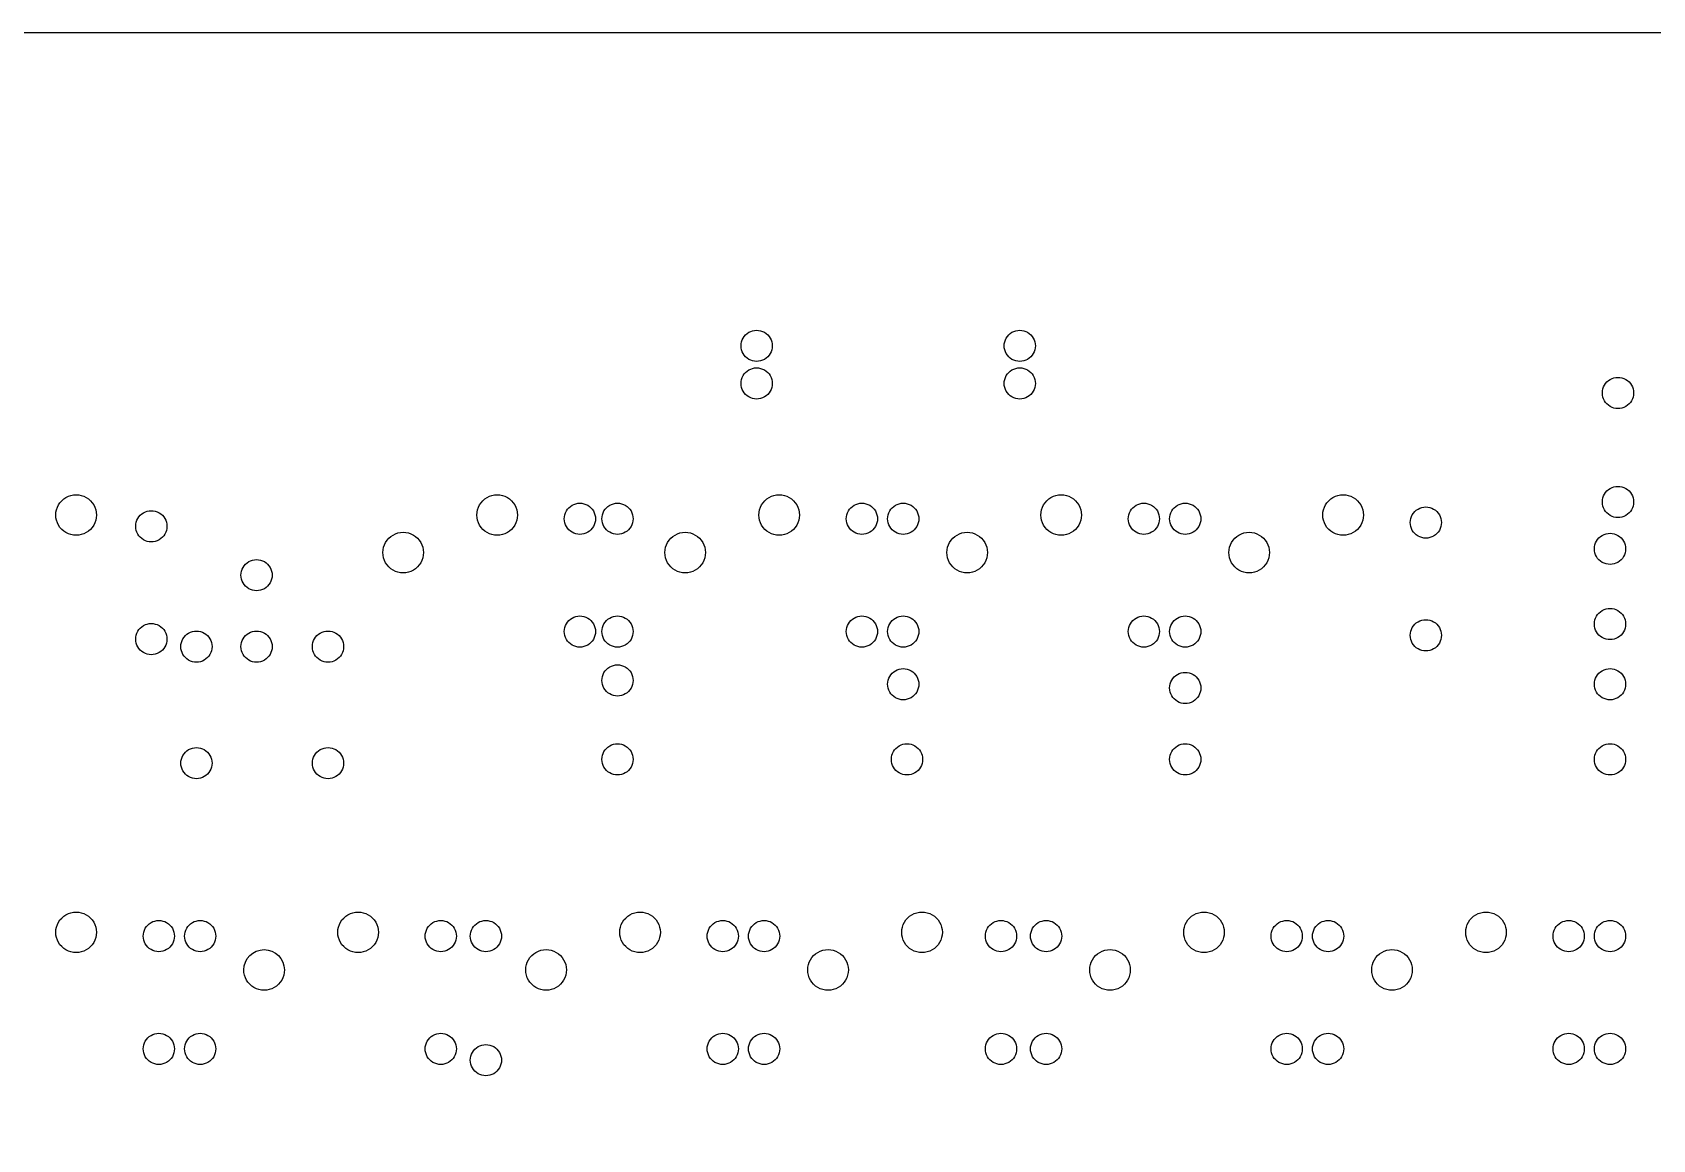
# Model space of a CAD drawing. Extents: x 2867 to 4104, y -2180 to -1756.
# Drawn here: x 3177.6 to 3487.8, y -1967.9 to -1755.8 of the extents above; entities that cross this region are included whole.
import ezdxf

# ---------------------------------------------------------------- set-up
doc = ezdxf.new("R2010")
doc.units = 0
doc.layers.get('0').update_dxf_attribs({"linetype": 'CONTINUOUS'})

msp = doc.modelspace()

# ---------------------------------------------------------------- linework, layer by layer
at = {"color": 7}
for points in [[(2867.184, -1755.8352), (4104.072, -1755.8352), (4104.072, -2179.9152), (2867.184, -2179.9152)], [(3278.808, -1773.3816)], [(3319.236, -1815.8616)], [(3369.636, -1815.8616)], [(3319.236, -1823.0616)], [(3369.636, -1823.0616)], [(3484.188, -1824.8832)], [(3484.188, -1845.7632)], [(3189.816, -1848.2616)], [(3270.456, -1848.2616)], [(3285.396, -1848.9816)], [(3292.596, -1848.9816)], [(3324.456, -1848.2616)], [(3339.396, -1848.9816)], [(3347.316, -1848.9816)], [(3378.456, -1848.2616)], [(3393.396, -1848.9816)], [(3401.316, -1848.9816)], [(3432.456, -1848.2616)], [(3203.316, -1850.4216)], [(3447.396, -1849.7016)], [(3482.676, -1854.7416)], [(3252.456, -1855.4616)], [(3306.456, -1855.4616)], [(3360.456, -1855.4616)], [(3414.456, -1855.4616)], [(3223.476, -1859.7816)], [(3461.6952, -1859.8464)], [(3285.396, -1870.5816)], [(3292.596, -1870.5816)], [(3339.396, -1870.5816)], [(3347.316, -1870.5816)], [(3393.396, -1870.5816)], [(3401.316, -1870.5816)], [(3482.676, -1869.1416)], [(3203.316, -1872.0216)], [(3211.956, -1873.4616)], [(3223.476, -1873.4616)], [(3237.156, -1873.4616)], [(3447.396, -1871.3016)], [(3292.596, -1879.9416)], [(3347.316, -1880.6616)], [(3401.316, -1881.3816)], [(3482.676, -1880.6616)], [(3211.956, -1895.7816)], [(3237.156, -1895.7816)], [(3292.596, -1895.0616)], [(3348.036, -1895.0616)], [(3401.316, -1895.0616)], [(3482.676, -1895.0616)], [(3189.816, -1928.1816)], [(3204.756, -1928.9016)], [(3212.676, -1928.9016)], [(3243.816, -1928.1816)], [(3258.756, -1928.9016)], [(3267.396, -1928.9016)], [(3297.816, -1928.1816)], [(3312.756, -1928.9016)], [(3320.676, -1928.9016)], [(3351.816, -1928.1816)], [(3366.036, -1928.9016)], [(3374.676, -1928.9016)], [(3405.816, -1928.1816)], [(3420.756, -1928.9016)], [(3428.676, -1928.9016)], [(3459.816, -1928.1816)], [(3474.756, -1928.9016)], [(3482.676, -1928.9016)], [(3225.816, -1935.3816)], [(3279.816, -1935.3816)], [(3333.816, -1935.3816)], [(3387.816, -1935.3816)], [(3441.816, -1935.3816)], [(3204.756, -1950.5016)], [(3212.676, -1950.5016)], [(3258.756, -1950.5016)], [(3312.756, -1950.5016)], [(3320.676, -1950.5016)], [(3366.036, -1950.5016)], [(3374.676, -1950.5016)], [(3420.756, -1950.5016)], [(3428.676, -1950.5016)], [(3474.756, -1950.5016)], [(3482.676, -1950.5016)], [(3267.396, -1952.6616)]]:
    msp.add_lwpolyline(points, close=True, dxfattribs=at)
for points in [[(3313.26, -1815.8616), (3313.26, -1814.79409), (3313.82951, -1813.807671), (3314.754, -1813.273916)], [(3314.754, -1813.273916), (3315.67849, -1812.740161), (3316.81751, -1812.740161), (3317.742, -1813.273916)], [(3317.742, -1813.273916), (3318.66649, -1813.807671), (3319.236, -1814.79409), (3319.236, -1815.8616)], [(3363.66, -1815.8616), (3363.66, -1814.79409), (3364.22951, -1813.807671), (3365.154, -1813.273916)], [(3365.154, -1813.273916), (3366.07849, -1812.740161), (3367.21751, -1812.740161), (3368.142, -1813.273916)], [(3368.142, -1813.273916), (3369.06649, -1813.807671), (3369.636, -1814.79409), (3369.636, -1815.8616)], [(3314.754, -1818.449284), (3313.82951, -1817.915529), (3313.26, -1816.92911), (3313.26, -1815.8616)], [(3319.236, -1815.8616), (3319.236, -1816.92911), (3318.66649, -1817.915529), (3317.742, -1818.449284)], [(3365.154, -1818.449284), (3364.22951, -1817.915529), (3363.66, -1816.92911), (3363.66, -1815.8616)], [(3369.636, -1815.8616), (3369.636, -1816.92911), (3369.06649, -1817.915529), (3368.142, -1818.449284)], [(3313.26, -1823.0616), (3313.26, -1821.99409), (3313.82951, -1821.007671), (3314.754, -1820.473916)], [(3317.742, -1818.449284), (3316.81751, -1818.983039), (3315.67849, -1818.983039), (3314.754, -1818.449284)], [(3314.754, -1820.473916), (3315.67849, -1819.940161), (3316.81751, -1819.940161), (3317.742, -1820.473916)], [(3317.742, -1820.473916), (3318.66649, -1821.007671), (3319.236, -1821.99409), (3319.236, -1823.0616)], [(3363.66, -1823.0616), (3363.66, -1821.99409), (3364.22951, -1821.007671), (3365.154, -1820.473916)], [(3368.142, -1818.449284), (3367.21751, -1818.983039), (3366.07849, -1818.983039), (3365.154, -1818.449284)], [(3365.154, -1820.473916), (3366.07849, -1819.940161), (3367.21751, -1819.940161), (3368.142, -1820.473916)], [(3368.142, -1820.473916), (3369.06649, -1821.007671), (3369.636, -1821.99409), (3369.636, -1823.0616)], [(3314.754, -1825.649284), (3313.82951, -1825.115529), (3313.26, -1824.12911), (3313.26, -1823.0616)], [(3319.236, -1823.0616), (3319.236, -1824.12911), (3318.66649, -1825.115529), (3317.742, -1825.649284)], [(3365.154, -1825.649284), (3364.22951, -1825.115529), (3363.66, -1824.12911), (3363.66, -1823.0616)], [(3369.636, -1823.0616), (3369.636, -1824.12911), (3369.06649, -1825.115529), (3368.142, -1825.649284)], [(3478.212, -1824.8832), (3478.212, -1823.81569), (3478.78151, -1822.829271), (3479.706, -1822.295516)], [(3479.706, -1822.295516), (3480.63049, -1821.761761), (3481.76951, -1821.761761), (3482.694, -1822.295516)], [(3482.694, -1822.295516), (3483.61849, -1822.829271), (3484.188, -1823.81569), (3484.188, -1824.8832)], [(3317.742, -1825.649284), (3316.81751, -1826.183039), (3315.67849, -1826.183039), (3314.754, -1825.649284)], [(3368.142, -1825.649284), (3367.21751, -1826.183039), (3366.07849, -1826.183039), (3365.154, -1825.649284)], [(3479.706, -1827.470884), (3478.78151, -1826.937129), (3478.212, -1825.95071), (3478.212, -1824.8832)], [(3482.694, -1827.470884), (3481.76951, -1828.004639), (3480.63049, -1828.004639), (3479.706, -1827.470884)], [(3484.188, -1824.8832), (3484.188, -1825.95071), (3483.61849, -1826.937129), (3482.694, -1827.470884)], [(3479.706, -1843.175516), (3480.63049, -1842.641761), (3481.76951, -1842.641761), (3482.694, -1843.175516)], [(3182.04, -1848.2616), (3182.04, -1846.872551), (3182.781049, -1845.589018), (3183.984, -1844.894493)], [(3183.984, -1844.894493), (3185.186951, -1844.199969), (3186.669049, -1844.199969), (3187.872, -1844.894493)], [(3187.872, -1844.894493), (3189.074951, -1845.589018), (3189.816, -1846.872551), (3189.816, -1848.2616)], [(3262.68, -1848.2616), (3262.68, -1846.872551), (3263.421049, -1845.589018), (3264.624, -1844.894493)], [(3264.624, -1844.894493), (3265.826951, -1844.199969), (3267.309049, -1844.199969), (3268.512, -1844.894493)], [(3268.512, -1844.894493), (3269.714951, -1845.589018), (3270.456, -1846.872551), (3270.456, -1848.2616)], [(3280.914, -1846.393916), (3281.83849, -1845.860161), (3282.97751, -1845.860161), (3283.902, -1846.393916)], [(3288.114, -1846.393916), (3289.03849, -1845.860161), (3290.17751, -1845.860161), (3291.102, -1846.393916)], [(3316.68, -1848.2616), (3316.68, -1846.872551), (3317.421049, -1845.589018), (3318.624, -1844.894493)], [(3318.624, -1844.894493), (3319.826951, -1844.199969), (3321.309049, -1844.199969), (3322.512, -1844.894493)], [(3322.512, -1844.894493), (3323.714951, -1845.589018), (3324.456, -1846.872551), (3324.456, -1848.2616)], [(3334.914, -1846.393916), (3335.83849, -1845.860161), (3336.97751, -1845.860161), (3337.902, -1846.393916)], [(3342.834, -1846.393916), (3343.75849, -1845.860161), (3344.89751, -1845.860161), (3345.822, -1846.393916)], [(3370.68, -1848.2616), (3370.68, -1846.872551), (3371.421049, -1845.589018), (3372.624, -1844.894493)], [(3372.624, -1844.894493), (3373.826951, -1844.199969), (3375.309049, -1844.199969), (3376.512, -1844.894493)], [(3376.512, -1844.894493), (3377.714951, -1845.589018), (3378.456, -1846.872551), (3378.456, -1848.2616)], [(3388.914, -1846.393916), (3389.83849, -1845.860161), (3390.97751, -1845.860161), (3391.902, -1846.393916)], [(3396.834, -1846.393916), (3397.75849, -1845.860161), (3398.89751, -1845.860161), (3399.822, -1846.393916)], [(3424.68, -1848.2616), (3424.68, -1846.872551), (3425.421049, -1845.589018), (3426.624, -1844.894493)], [(3426.624, -1844.894493), (3427.826951, -1844.199969), (3429.309049, -1844.199969), (3430.512, -1844.894493)], [(3430.512, -1844.894493), (3431.714951, -1845.589018), (3432.456, -1846.872551), (3432.456, -1848.2616)], [(3478.212, -1845.7632), (3478.212, -1844.69569), (3478.78151, -1843.709271), (3479.706, -1843.175516)], [(3479.706, -1848.350884), (3478.78151, -1847.817129), (3478.212, -1846.83071), (3478.212, -1845.7632)], [(3482.694, -1843.175516), (3483.61849, -1843.709271), (3484.188, -1844.69569), (3484.188, -1845.7632)], [(3484.188, -1845.7632), (3484.188, -1846.83071), (3483.61849, -1847.817129), (3482.694, -1848.350884)], [(3183.984, -1851.628707), (3182.781049, -1850.934182), (3182.04, -1849.650649), (3182.04, -1848.2616)], [(3189.816, -1848.2616), (3189.816, -1849.650649), (3189.074951, -1850.934182), (3187.872, -1851.628707)], [(3197.34, -1850.4216), (3197.34, -1849.35409), (3197.90951, -1848.367671), (3198.834, -1847.833916)], [(3198.834, -1847.833916), (3199.75849, -1847.300161), (3200.89751, -1847.300161), (3201.822, -1847.833916)], [(3201.822, -1847.833916), (3202.74649, -1848.367671), (3203.316, -1849.35409), (3203.316, -1850.4216)], [(3264.624, -1851.628707), (3263.421049, -1850.934182), (3262.68, -1849.650649), (3262.68, -1848.2616)], [(3270.456, -1848.2616), (3270.456, -1849.650649), (3269.714951, -1850.934182), (3268.512, -1851.628707)], [(3279.42, -1848.9816), (3279.42, -1847.91409), (3279.98951, -1846.927671), (3280.914, -1846.393916)], [(3280.914, -1851.569284), (3279.98951, -1851.035529), (3279.42, -1850.04911), (3279.42, -1848.9816)], [(3283.902, -1846.393916), (3284.82649, -1846.927671), (3285.396, -1847.91409), (3285.396, -1848.9816)], [(3285.396, -1848.9816), (3285.396, -1850.04911), (3284.82649, -1851.035529), (3283.902, -1851.569284)], [(3286.62, -1848.9816), (3286.62, -1847.91409), (3287.18951, -1846.927671), (3288.114, -1846.393916)], [(3288.114, -1851.569284), (3287.18951, -1851.035529), (3286.62, -1850.04911), (3286.62, -1848.9816)], [(3291.102, -1846.393916), (3292.02649, -1846.927671), (3292.596, -1847.91409), (3292.596, -1848.9816)], [(3292.596, -1848.9816), (3292.596, -1850.04911), (3292.02649, -1851.035529), (3291.102, -1851.569284)], [(3318.624, -1851.628707), (3317.421049, -1850.934182), (3316.68, -1849.650649), (3316.68, -1848.2616)], [(3324.456, -1848.2616), (3324.456, -1849.650649), (3323.714951, -1850.934182), (3322.512, -1851.628707)], [(3333.42, -1848.9816), (3333.42, -1847.91409), (3333.98951, -1846.927671), (3334.914, -1846.393916)], [(3334.914, -1851.569284), (3333.98951, -1851.035529), (3333.42, -1850.04911), (3333.42, -1848.9816)], [(3337.902, -1846.393916), (3338.82649, -1846.927671), (3339.396, -1847.91409), (3339.396, -1848.9816)], [(3339.396, -1848.9816), (3339.396, -1850.04911), (3338.82649, -1851.035529), (3337.902, -1851.569284)], [(3341.34, -1848.9816), (3341.34, -1847.91409), (3341.90951, -1846.927671), (3342.834, -1846.393916)], [(3342.834, -1851.569284), (3341.90951, -1851.035529), (3341.34, -1850.04911), (3341.34, -1848.9816)], [(3345.822, -1846.393916), (3346.74649, -1846.927671), (3347.316, -1847.91409), (3347.316, -1848.9816)], [(3347.316, -1848.9816), (3347.316, -1850.04911), (3346.74649, -1851.035529), (3345.822, -1851.569284)], [(3372.624, -1851.628707), (3371.421049, -1850.934182), (3370.68, -1849.650649), (3370.68, -1848.2616)], [(3378.456, -1848.2616), (3378.456, -1849.650649), (3377.714951, -1850.934182), (3376.512, -1851.628707)], [(3387.42, -1848.9816), (3387.42, -1847.91409), (3387.98951, -1846.927671), (3388.914, -1846.393916)], [(3388.914, -1851.569284), (3387.98951, -1851.035529), (3387.42, -1850.04911), (3387.42, -1848.9816)], [(3391.902, -1846.393916), (3392.82649, -1846.927671), (3393.396, -1847.91409), (3393.396, -1848.9816)], [(3393.396, -1848.9816), (3393.396, -1850.04911), (3392.82649, -1851.035529), (3391.902, -1851.569284)], [(3395.34, -1848.9816), (3395.34, -1847.91409), (3395.90951, -1846.927671), (3396.834, -1846.393916)], [(3396.834, -1851.569284), (3395.90951, -1851.035529), (3395.34, -1850.04911), (3395.34, -1848.9816)], [(3399.822, -1846.393916), (3400.74649, -1846.927671), (3401.316, -1847.91409), (3401.316, -1848.9816)], [(3401.316, -1848.9816), (3401.316, -1850.04911), (3400.74649, -1851.035529), (3399.822, -1851.569284)], [(3426.624, -1851.628707), (3425.421049, -1850.934182), (3424.68, -1849.650649), (3424.68, -1848.2616)], [(3432.456, -1848.2616), (3432.456, -1849.650649), (3431.714951, -1850.934182), (3430.512, -1851.628707)], [(3441.42, -1849.7016), (3441.42, -1848.63409), (3441.98951, -1847.647671), (3442.914, -1847.113916)], [(3442.914, -1847.113916), (3443.83849, -1846.580161), (3444.97751, -1846.580161), (3445.902, -1847.113916)], [(3445.902, -1847.113916), (3446.82649, -1847.647671), (3447.396, -1848.63409), (3447.396, -1849.7016)], [(3482.694, -1848.350884), (3481.76951, -1848.884639), (3480.63049, -1848.884639), (3479.706, -1848.350884)], [(3187.872, -1851.628707), (3186.669049, -1852.323231), (3185.186951, -1852.323231), (3183.984, -1851.628707)], [(3198.834, -1853.009284), (3197.90951, -1852.475529), (3197.34, -1851.48911), (3197.34, -1850.4216)], [(3203.316, -1850.4216), (3203.316, -1851.48911), (3202.74649, -1852.475529), (3201.822, -1853.009284)], [(3244.68, -1855.4616), (3244.68, -1854.072551), (3245.421049, -1852.789018), (3246.624, -1852.094493)], [(3246.624, -1852.094493), (3247.826951, -1851.399969), (3249.309049, -1851.399969), (3250.512, -1852.094493)], [(3250.512, -1852.094493), (3251.714951, -1852.789018), (3252.456, -1854.072551), (3252.456, -1855.4616)], [(3268.512, -1851.628707), (3267.309049, -1852.323231), (3265.826951, -1852.323231), (3264.624, -1851.628707)], [(3283.902, -1851.569284), (3282.97751, -1852.103039), (3281.83849, -1852.103039), (3280.914, -1851.569284)], [(3291.102, -1851.569284), (3290.17751, -1852.103039), (3289.03849, -1852.103039), (3288.114, -1851.569284)], [(3298.68, -1855.4616), (3298.68, -1854.072551), (3299.421049, -1852.789018), (3300.624, -1852.094493)], [(3300.624, -1852.094493), (3301.826951, -1851.399969), (3303.309049, -1851.399969), (3304.512, -1852.094493)], [(3304.512, -1852.094493), (3305.714951, -1852.789018), (3306.456, -1854.072551), (3306.456, -1855.4616)], [(3322.512, -1851.628707), (3321.309049, -1852.323231), (3319.826951, -1852.323231), (3318.624, -1851.628707)], [(3337.902, -1851.569284), (3336.97751, -1852.103039), (3335.83849, -1852.103039), (3334.914, -1851.569284)], [(3345.822, -1851.569284), (3344.89751, -1852.103039), (3343.75849, -1852.103039), (3342.834, -1851.569284)], [(3352.68, -1855.4616), (3352.68, -1854.072551), (3353.421049, -1852.789018), (3354.624, -1852.094493)], [(3354.624, -1852.094493), (3355.826951, -1851.399969), (3357.309049, -1851.399969), (3358.512, -1852.094493)], [(3358.512, -1852.094493), (3359.714951, -1852.789018), (3360.456, -1854.072551), (3360.456, -1855.4616)], [(3376.512, -1851.628707), (3375.309049, -1852.323231), (3373.826951, -1852.323231), (3372.624, -1851.628707)], [(3391.902, -1851.569284), (3390.97751, -1852.103039), (3389.83849, -1852.103039), (3388.914, -1851.569284)], [(3399.822, -1851.569284), (3398.89751, -1852.103039), (3397.75849, -1852.103039), (3396.834, -1851.569284)], [(3406.68, -1855.4616), (3406.68, -1854.072551), (3407.421049, -1852.789018), (3408.624, -1852.094493)], [(3408.624, -1852.094493), (3409.826951, -1851.399969), (3411.309049, -1851.399969), (3412.512, -1852.094493)], [(3412.512, -1852.094493), (3413.714951, -1852.789018), (3414.456, -1854.072551), (3414.456, -1855.4616)], [(3430.512, -1851.628707), (3429.309049, -1852.323231), (3427.826951, -1852.323231), (3426.624, -1851.628707)], [(3442.914, -1852.289284), (3441.98951, -1851.755529), (3441.42, -1850.76911), (3441.42, -1849.7016)], [(3445.902, -1852.289284), (3444.97751, -1852.823039), (3443.83849, -1852.823039), (3442.914, -1852.289284)], [(3447.396, -1849.7016), (3447.396, -1850.76911), (3446.82649, -1851.755529), (3445.902, -1852.289284)], [(3476.7, -1854.7416), (3476.7, -1853.67409), (3477.26951, -1852.687671), (3478.194, -1852.153916)], [(3478.194, -1852.153916), (3479.11849, -1851.620161), (3480.25751, -1851.620161), (3481.182, -1852.153916)], [(3481.182, -1852.153916), (3482.10649, -1852.687671), (3482.676, -1853.67409), (3482.676, -1854.7416)], [(3201.822, -1853.009284), (3200.89751, -1853.543039), (3199.75849, -1853.543039), (3198.834, -1853.009284)], [(3478.194, -1857.329284), (3477.26951, -1856.795529), (3476.7, -1855.80911), (3476.7, -1854.7416)], [(3482.676, -1854.7416), (3482.676, -1855.80911), (3482.10649, -1856.795529), (3481.182, -1857.329284)], [(3217.5, -1859.7816), (3217.5, -1858.71409), (3218.06951, -1857.727671), (3218.994, -1857.193916)], [(3218.994, -1857.193916), (3219.91849, -1856.660161), (3221.05751, -1856.660161), (3221.982, -1857.193916)], [(3221.982, -1857.193916), (3222.90649, -1857.727671), (3223.476, -1858.71409), (3223.476, -1859.7816)], [(3246.624, -1858.828707), (3245.421049, -1858.134182), (3244.68, -1856.850649), (3244.68, -1855.4616)], [(3252.456, -1855.4616), (3252.456, -1856.850649), (3251.714951, -1858.134182), (3250.512, -1858.828707)], [(3300.624, -1858.828707), (3299.421049, -1858.134182), (3298.68, -1856.850649), (3298.68, -1855.4616)], [(3306.456, -1855.4616), (3306.456, -1856.850649), (3305.714951, -1858.134182), (3304.512, -1858.828707)], [(3354.624, -1858.828707), (3353.421049, -1858.134182), (3352.68, -1856.850649), (3352.68, -1855.4616)], [(3360.456, -1855.4616), (3360.456, -1856.850649), (3359.714951, -1858.134182), (3358.512, -1858.828707)], [(3408.624, -1858.828707), (3407.421049, -1858.134182), (3406.68, -1856.850649), (3406.68, -1855.4616)], [(3414.456, -1855.4616), (3414.456, -1856.850649), (3413.714951, -1858.134182), (3412.512, -1858.828707)], [(3481.182, -1857.329284), (3480.25751, -1857.863039), (3479.11849, -1857.863039), (3478.194, -1857.329284)], [(3218.994, -1862.369284), (3218.06951, -1861.835529), (3217.5, -1860.84911), (3217.5, -1859.7816)], [(3223.476, -1859.7816), (3223.476, -1860.84911), (3222.90649, -1861.835529), (3221.982, -1862.369284)], [(3250.512, -1858.828707), (3249.309049, -1859.523231), (3247.826951, -1859.523231), (3246.624, -1858.828707)], [(3304.512, -1858.828707), (3303.309049, -1859.523231), (3301.826951, -1859.523231), (3300.624, -1858.828707)], [(3358.512, -1858.828707), (3357.309049, -1859.523231), (3355.826951, -1859.523231), (3354.624, -1858.828707)], [(3412.512, -1858.828707), (3411.309049, -1859.523231), (3409.826951, -1859.523231), (3408.624, -1858.828707)], [(3221.982, -1862.369284), (3221.05751, -1862.903039), (3219.91849, -1862.903039), (3218.994, -1862.369284)], [(3280.914, -1867.993916), (3281.83849, -1867.460161), (3282.97751, -1867.460161), (3283.902, -1867.993916)], [(3288.114, -1867.993916), (3289.03849, -1867.460161), (3290.17751, -1867.460161), (3291.102, -1867.993916)], [(3334.914, -1867.993916), (3335.83849, -1867.460161), (3336.97751, -1867.460161), (3337.902, -1867.993916)], [(3342.834, -1867.993916), (3343.75849, -1867.460161), (3344.89751, -1867.460161), (3345.822, -1867.993916)], [(3388.914, -1867.993916), (3389.83849, -1867.460161), (3390.97751, -1867.460161), (3391.902, -1867.993916)], [(3396.834, -1867.993916), (3397.75849, -1867.460161), (3398.89751, -1867.460161), (3399.822, -1867.993916)], [(3476.7, -1869.1416), (3476.7, -1868.07409), (3477.26951, -1867.087671), (3478.194, -1866.553916)], [(3478.194, -1866.553916), (3479.11849, -1866.020161), (3480.25751, -1866.020161), (3481.182, -1866.553916)], [(3481.182, -1866.553916), (3482.10649, -1867.087671), (3482.676, -1868.07409), (3482.676, -1869.1416)], [(3197.34, -1872.0216), (3197.34, -1870.95409), (3197.90951, -1869.967671), (3198.834, -1869.433916)], [(3198.834, -1869.433916), (3199.75849, -1868.900161), (3200.89751, -1868.900161), (3201.822, -1869.433916)], [(3201.822, -1869.433916), (3202.74649, -1869.967671), (3203.316, -1870.95409), (3203.316, -1872.0216)], [(3205.98, -1873.4616), (3205.98, -1872.39409), (3206.54951, -1871.407671), (3207.474, -1870.873916)], [(3207.474, -1870.873916), (3208.39849, -1870.340161), (3209.53751, -1870.340161), (3210.462, -1870.873916)], [(3210.462, -1870.873916), (3211.38649, -1871.407671), (3211.956, -1872.39409), (3211.956, -1873.4616)], [(3217.5, -1873.4616), (3217.5, -1872.39409), (3218.06951, -1871.407671), (3218.994, -1870.873916)], [(3218.994, -1870.873916), (3219.91849, -1870.340161), (3221.05751, -1870.340161), (3221.982, -1870.873916)], [(3221.982, -1870.873916), (3222.90649, -1871.407671), (3223.476, -1872.39409), (3223.476, -1873.4616)], [(3231.18, -1873.4616), (3231.18, -1872.39409), (3231.74951, -1871.407671), (3232.674, -1870.873916)], [(3232.674, -1870.873916), (3233.59849, -1870.340161), (3234.73751, -1870.340161), (3235.662, -1870.873916)], [(3235.662, -1870.873916), (3236.58649, -1871.407671), (3237.156, -1872.39409), (3237.156, -1873.4616)], [(3279.42, -1870.5816), (3279.42, -1869.51409), (3279.98951, -1868.527671), (3280.914, -1867.993916)], [(3280.914, -1873.169284), (3279.98951, -1872.635529), (3279.42, -1871.64911), (3279.42, -1870.5816)], [(3283.902, -1867.993916), (3284.82649, -1868.527671), (3285.396, -1869.51409), (3285.396, -1870.5816)], [(3285.396, -1870.5816), (3285.396, -1871.64911), (3284.82649, -1872.635529), (3283.902, -1873.169284)], [(3286.62, -1870.5816), (3286.62, -1869.51409), (3287.18951, -1868.527671), (3288.114, -1867.993916)], [(3288.114, -1873.169284), (3287.18951, -1872.635529), (3286.62, -1871.64911), (3286.62, -1870.5816)], [(3291.102, -1867.993916), (3292.02649, -1868.527671), (3292.596, -1869.51409), (3292.596, -1870.5816)], [(3292.596, -1870.5816), (3292.596, -1871.64911), (3292.02649, -1872.635529), (3291.102, -1873.169284)], [(3333.42, -1870.5816), (3333.42, -1869.51409), (3333.98951, -1868.527671), (3334.914, -1867.993916)], [(3334.914, -1873.169284), (3333.98951, -1872.635529), (3333.42, -1871.64911), (3333.42, -1870.5816)], [(3337.902, -1867.993916), (3338.82649, -1868.527671), (3339.396, -1869.51409), (3339.396, -1870.5816)], [(3339.396, -1870.5816), (3339.396, -1871.64911), (3338.82649, -1872.635529), (3337.902, -1873.169284)], [(3341.34, -1870.5816), (3341.34, -1869.51409), (3341.90951, -1868.527671), (3342.834, -1867.993916)], [(3342.834, -1873.169284), (3341.90951, -1872.635529), (3341.34, -1871.64911), (3341.34, -1870.5816)], [(3345.822, -1867.993916), (3346.74649, -1868.527671), (3347.316, -1869.51409), (3347.316, -1870.5816)], [(3347.316, -1870.5816), (3347.316, -1871.64911), (3346.74649, -1872.635529), (3345.822, -1873.169284)], [(3387.42, -1870.5816), (3387.42, -1869.51409), (3387.98951, -1868.527671), (3388.914, -1867.993916)], [(3388.914, -1873.169284), (3387.98951, -1872.635529), (3387.42, -1871.64911), (3387.42, -1870.5816)], [(3391.902, -1867.993916), (3392.82649, -1868.527671), (3393.396, -1869.51409), (3393.396, -1870.5816)], [(3393.396, -1870.5816), (3393.396, -1871.64911), (3392.82649, -1872.635529), (3391.902, -1873.169284)], [(3395.34, -1870.5816), (3395.34, -1869.51409), (3395.90951, -1868.527671), (3396.834, -1867.993916)], [(3396.834, -1873.169284), (3395.90951, -1872.635529), (3395.34, -1871.64911), (3395.34, -1870.5816)], [(3399.822, -1867.993916), (3400.74649, -1868.527671), (3401.316, -1869.51409), (3401.316, -1870.5816)], [(3401.316, -1870.5816), (3401.316, -1871.64911), (3400.74649, -1872.635529), (3399.822, -1873.169284)], [(3441.42, -1871.3016), (3441.42, -1870.23409), (3441.98951, -1869.247671), (3442.914, -1868.713916)], [(3442.914, -1868.713916), (3443.83849, -1868.180161), (3444.97751, -1868.180161), (3445.902, -1868.713916)], [(3445.902, -1868.713916), (3446.82649, -1869.247671), (3447.396, -1870.23409), (3447.396, -1871.3016)], [(3478.194, -1871.729284), (3477.26951, -1871.195529), (3476.7, -1870.20911), (3476.7, -1869.1416)], [(3482.676, -1869.1416), (3482.676, -1870.20911), (3482.10649, -1871.195529), (3481.182, -1871.729284)], [(3198.834, -1874.609284), (3197.90951, -1874.075529), (3197.34, -1873.08911), (3197.34, -1872.0216)], [(3203.316, -1872.0216), (3203.316, -1873.08911), (3202.74649, -1874.075529), (3201.822, -1874.609284)], [(3207.474, -1876.049284), (3206.54951, -1875.515529), (3205.98, -1874.52911), (3205.98, -1873.4616)], [(3211.956, -1873.4616), (3211.956, -1874.52911), (3211.38649, -1875.515529), (3210.462, -1876.049284)], [(3218.994, -1876.049284), (3218.06951, -1875.515529), (3217.5, -1874.52911), (3217.5, -1873.4616)], [(3223.476, -1873.4616), (3223.476, -1874.52911), (3222.90649, -1875.515529), (3221.982, -1876.049284)], [(3232.674, -1876.049284), (3231.74951, -1875.515529), (3231.18, -1874.52911), (3231.18, -1873.4616)], [(3237.156, -1873.4616), (3237.156, -1874.52911), (3236.58649, -1875.515529), (3235.662, -1876.049284)], [(3283.902, -1873.169284), (3282.97751, -1873.703039), (3281.83849, -1873.703039), (3280.914, -1873.169284)], [(3291.102, -1873.169284), (3290.17751, -1873.703039), (3289.03849, -1873.703039), (3288.114, -1873.169284)], [(3337.902, -1873.169284), (3336.97751, -1873.703039), (3335.83849, -1873.703039), (3334.914, -1873.169284)], [(3345.822, -1873.169284), (3344.89751, -1873.703039), (3343.75849, -1873.703039), (3342.834, -1873.169284)], [(3391.902, -1873.169284), (3390.97751, -1873.703039), (3389.83849, -1873.703039), (3388.914, -1873.169284)], [(3399.822, -1873.169284), (3398.89751, -1873.703039), (3397.75849, -1873.703039), (3396.834, -1873.169284)], [(3442.914, -1873.889284), (3441.98951, -1873.355529), (3441.42, -1872.36911), (3441.42, -1871.3016)], [(3445.902, -1873.889284), (3444.97751, -1874.423039), (3443.83849, -1874.423039), (3442.914, -1873.889284)], [(3447.396, -1871.3016), (3447.396, -1872.36911), (3446.82649, -1873.355529), (3445.902, -1873.889284)], [(3481.182, -1871.729284), (3480.25751, -1872.263039), (3479.11849, -1872.263039), (3478.194, -1871.729284)], [(3201.822, -1874.609284), (3200.89751, -1875.143039), (3199.75849, -1875.143039), (3198.834, -1874.609284)], [(3210.462, -1876.049284), (3209.53751, -1876.583039), (3208.39849, -1876.583039), (3207.474, -1876.049284)], [(3221.982, -1876.049284), (3221.05751, -1876.583039), (3219.91849, -1876.583039), (3218.994, -1876.049284)], [(3235.662, -1876.049284), (3234.73751, -1876.583039), (3233.59849, -1876.583039), (3232.674, -1876.049284)], [(3288.114, -1877.353916), (3289.03849, -1876.820161), (3290.17751, -1876.820161), (3291.102, -1877.353916)], [(3286.62, -1879.9416), (3286.62, -1878.87409), (3287.18951, -1877.887671), (3288.114, -1877.353916)], [(3288.114, -1882.529284), (3287.18951, -1881.995529), (3286.62, -1881.00911), (3286.62, -1879.9416)], [(3291.102, -1877.353916), (3292.02649, -1877.887671), (3292.596, -1878.87409), (3292.596, -1879.9416)], [(3292.596, -1879.9416), (3292.596, -1881.00911), (3292.02649, -1881.995529), (3291.102, -1882.529284)], [(3341.34, -1880.6616), (3341.34, -1879.59409), (3341.90951, -1878.607671), (3342.834, -1878.073916)], [(3342.834, -1878.073916), (3343.75849, -1877.540161), (3344.89751, -1877.540161), (3345.822, -1878.073916)], [(3345.822, -1878.073916), (3346.74649, -1878.607671), (3347.316, -1879.59409), (3347.316, -1880.6616)], [(3395.34, -1881.3816), (3395.34, -1880.31409), (3395.90951, -1879.327671), (3396.834, -1878.793916)], [(3396.834, -1878.793916), (3397.75849, -1878.260161), (3398.89751, -1878.260161), (3399.822, -1878.793916)], [(3399.822, -1878.793916), (3400.74649, -1879.327671), (3401.316, -1880.31409), (3401.316, -1881.3816)], [(3476.7, -1880.6616), (3476.7, -1879.59409), (3477.26951, -1878.607671), (3478.194, -1878.073916)], [(3478.194, -1878.073916), (3479.11849, -1877.540161), (3480.25751, -1877.540161), (3481.182, -1878.073916)], [(3481.182, -1878.073916), (3482.10649, -1878.607671), (3482.676, -1879.59409), (3482.676, -1880.6616)], [(3291.102, -1882.529284), (3290.17751, -1883.063039), (3289.03849, -1883.063039), (3288.114, -1882.529284)], [(3342.834, -1883.249284), (3341.90951, -1882.715529), (3341.34, -1881.72911), (3341.34, -1880.6616)], [(3345.822, -1883.249284), (3344.89751, -1883.783039), (3343.75849, -1883.783039), (3342.834, -1883.249284)], [(3347.316, -1880.6616), (3347.316, -1881.72911), (3346.74649, -1882.715529), (3345.822, -1883.249284)], [(3396.834, -1883.969284), (3395.90951, -1883.435529), (3395.34, -1882.44911), (3395.34, -1881.3816)], [(3401.316, -1881.3816), (3401.316, -1882.44911), (3400.74649, -1883.435529), (3399.822, -1883.969284)], [(3478.194, -1883.249284), (3477.26951, -1882.715529), (3476.7, -1881.72911), (3476.7, -1880.6616)], [(3481.182, -1883.249284), (3480.25751, -1883.783039), (3479.11849, -1883.783039), (3478.194, -1883.249284)], [(3482.676, -1880.6616), (3482.676, -1881.72911), (3482.10649, -1882.715529), (3481.182, -1883.249284)], [(3399.822, -1883.969284), (3398.89751, -1884.503039), (3397.75849, -1884.503039), (3396.834, -1883.969284)], [(3207.474, -1893.193916), (3208.39849, -1892.660161), (3209.53751, -1892.660161), (3210.462, -1893.193916)], [(3232.674, -1893.193916), (3233.59849, -1892.660161), (3234.73751, -1892.660161), (3235.662, -1893.193916)], [(3286.62, -1895.0616), (3286.62, -1893.99409), (3287.18951, -1893.007671), (3288.114, -1892.473916)], [(3288.114, -1892.473916), (3289.03849, -1891.940161), (3290.17751, -1891.940161), (3291.102, -1892.473916)], [(3291.102, -1892.473916), (3292.02649, -1893.007671), (3292.596, -1893.99409), (3292.596, -1895.0616)], [(3342.06, -1895.0616), (3342.06, -1893.99409), (3342.62951, -1893.007671), (3343.554, -1892.473916)], [(3343.554, -1892.473916), (3344.47849, -1891.940161), (3345.61751, -1891.940161), (3346.542, -1892.473916)], [(3346.542, -1892.473916), (3347.46649, -1893.007671), (3348.036, -1893.99409), (3348.036, -1895.0616)], [(3395.34, -1895.0616), (3395.34, -1893.99409), (3395.90951, -1893.007671), (3396.834, -1892.473916)], [(3396.834, -1892.473916), (3397.75849, -1891.940161), (3398.89751, -1891.940161), (3399.822, -1892.473916)], [(3399.822, -1892.473916), (3400.74649, -1893.007671), (3401.316, -1893.99409), (3401.316, -1895.0616)], [(3476.7, -1895.0616), (3476.7, -1893.99409), (3477.26951, -1893.007671), (3478.194, -1892.473916)], [(3478.194, -1892.473916), (3479.11849, -1891.940161), (3480.25751, -1891.940161), (3481.182, -1892.473916)], [(3481.182, -1892.473916), (3482.10649, -1893.007671), (3482.676, -1893.99409), (3482.676, -1895.0616)], [(3205.98, -1895.7816), (3205.98, -1894.71409), (3206.54951, -1893.727671), (3207.474, -1893.193916)], [(3207.474, -1898.369284), (3206.54951, -1897.835529), (3205.98, -1896.84911), (3205.98, -1895.7816)], [(3210.462, -1893.193916), (3211.38649, -1893.727671), (3211.956, -1894.71409), (3211.956, -1895.7816)], [(3211.956, -1895.7816), (3211.956, -1896.84911), (3211.38649, -1897.835529), (3210.462, -1898.369284)], [(3231.18, -1895.7816), (3231.18, -1894.71409), (3231.74951, -1893.727671), (3232.674, -1893.193916)], [(3232.674, -1898.369284), (3231.74951, -1897.835529), (3231.18, -1896.84911), (3231.18, -1895.7816)], [(3235.662, -1893.193916), (3236.58649, -1893.727671), (3237.156, -1894.71409), (3237.156, -1895.7816)], [(3237.156, -1895.7816), (3237.156, -1896.84911), (3236.58649, -1897.835529), (3235.662, -1898.369284)], [(3288.114, -1897.649284), (3287.18951, -1897.115529), (3286.62, -1896.12911), (3286.62, -1895.0616)], [(3292.596, -1895.0616), (3292.596, -1896.12911), (3292.02649, -1897.115529), (3291.102, -1897.649284)], [(3343.554, -1897.649284), (3342.62951, -1897.115529), (3342.06, -1896.12911), (3342.06, -1895.0616)], [(3348.036, -1895.0616), (3348.036, -1896.12911), (3347.46649, -1897.115529), (3346.542, -1897.649284)], [(3396.834, -1897.649284), (3395.90951, -1897.115529), (3395.34, -1896.12911), (3395.34, -1895.0616)], [(3401.316, -1895.0616), (3401.316, -1896.12911), (3400.74649, -1897.115529), (3399.822, -1897.649284)], [(3478.194, -1897.649284), (3477.26951, -1897.115529), (3476.7, -1896.12911), (3476.7, -1895.0616)], [(3482.676, -1895.0616), (3482.676, -1896.12911), (3482.10649, -1897.115529), (3481.182, -1897.649284)], [(3210.462, -1898.369284), (3209.53751, -1898.903039), (3208.39849, -1898.903039), (3207.474, -1898.369284)], [(3235.662, -1898.369284), (3234.73751, -1898.903039), (3233.59849, -1898.903039), (3232.674, -1898.369284)], [(3291.102, -1897.649284), (3290.17751, -1898.183039), (3289.03849, -1898.183039), (3288.114, -1897.649284)], [(3346.542, -1897.649284), (3345.61751, -1898.183039), (3344.47849, -1898.183039), (3343.554, -1897.649284)], [(3399.822, -1897.649284), (3398.89751, -1898.183039), (3397.75849, -1898.183039), (3396.834, -1897.649284)], [(3481.182, -1897.649284), (3480.25751, -1898.183039), (3479.11849, -1898.183039), (3478.194, -1897.649284)], [(3182.04, -1928.1816), (3182.04, -1926.792551), (3182.781049, -1925.509018), (3183.984, -1924.814493)], [(3183.984, -1924.814493), (3185.186951, -1924.119969), (3186.669049, -1924.119969), (3187.872, -1924.814493)], [(3187.872, -1924.814493), (3189.074951, -1925.509018), (3189.816, -1926.792551), (3189.816, -1928.1816)], [(3198.78, -1928.9016), (3198.78, -1927.83409), (3199.34951, -1926.847671), (3200.274, -1926.313916)], [(3200.274, -1926.313916), (3201.19849, -1925.780161), (3202.33751, -1925.780161), (3203.262, -1926.313916)], [(3203.262, -1926.313916), (3204.18649, -1926.847671), (3204.756, -1927.83409), (3204.756, -1928.9016)], [(3206.7, -1928.9016), (3206.7, -1927.83409), (3207.26951, -1926.847671), (3208.194, -1926.313916)], [(3208.194, -1926.313916), (3209.11849, -1925.780161), (3210.25751, -1925.780161), (3211.182, -1926.313916)], [(3211.182, -1926.313916), (3212.10649, -1926.847671), (3212.676, -1927.83409), (3212.676, -1928.9016)], [(3236.04, -1928.1816), (3236.04, -1926.792551), (3236.781049, -1925.509018), (3237.984, -1924.814493)], [(3237.984, -1924.814493), (3239.186951, -1924.119969), (3240.669049, -1924.119969), (3241.872, -1924.814493)], [(3241.872, -1924.814493), (3243.074951, -1925.509018), (3243.816, -1926.792551), (3243.816, -1928.1816)], [(3252.78, -1928.9016), (3252.78, -1927.83409), (3253.34951, -1926.847671), (3254.274, -1926.313916)], [(3254.274, -1926.313916), (3255.19849, -1925.780161), (3256.33751, -1925.780161), (3257.262, -1926.313916)], [(3257.262, -1926.313916), (3258.18649, -1926.847671), (3258.756, -1927.83409), (3258.756, -1928.9016)], [(3261.42, -1928.9016), (3261.42, -1927.83409), (3261.98951, -1926.847671), (3262.914, -1926.313916)], [(3262.914, -1926.313916), (3263.83849, -1925.780161), (3264.97751, -1925.780161), (3265.902, -1926.313916)], [(3265.902, -1926.313916), (3266.82649, -1926.847671), (3267.396, -1927.83409), (3267.396, -1928.9016)], [(3290.04, -1928.1816), (3290.04, -1926.792551), (3290.781049, -1925.509018), (3291.984, -1924.814493)], [(3291.984, -1924.814493), (3293.186951, -1924.119969), (3294.669049, -1924.119969), (3295.872, -1924.814493)], [(3295.872, -1924.814493), (3297.074951, -1925.509018), (3297.816, -1926.792551), (3297.816, -1928.1816)], [(3306.78, -1928.9016), (3306.78, -1927.83409), (3307.34951, -1926.847671), (3308.274, -1926.313916)], [(3308.274, -1926.313916), (3309.19849, -1925.780161), (3310.33751, -1925.780161), (3311.262, -1926.313916)], [(3311.262, -1926.313916), (3312.18649, -1926.847671), (3312.756, -1927.83409), (3312.756, -1928.9016)], [(3314.7, -1928.9016), (3314.7, -1927.83409), (3315.26951, -1926.847671), (3316.194, -1926.313916)], [(3316.194, -1926.313916), (3317.11849, -1925.780161), (3318.25751, -1925.780161), (3319.182, -1926.313916)], [(3319.182, -1926.313916), (3320.10649, -1926.847671), (3320.676, -1927.83409), (3320.676, -1928.9016)], [(3344.04, -1928.1816), (3344.04, -1926.792551), (3344.781049, -1925.509018), (3345.984, -1924.814493)], [(3345.984, -1924.814493), (3347.186951, -1924.119969), (3348.669049, -1924.119969), (3349.872, -1924.814493)], [(3349.872, -1924.814493), (3351.074951, -1925.509018), (3351.816, -1926.792551), (3351.816, -1928.1816)], [(3360.06, -1928.9016), (3360.06, -1927.83409), (3360.62951, -1926.847671), (3361.554, -1926.313916)], [(3361.554, -1926.313916), (3362.47849, -1925.780161), (3363.61751, -1925.780161), (3364.542, -1926.313916)], [(3364.542, -1926.313916), (3365.46649, -1926.847671), (3366.036, -1927.83409), (3366.036, -1928.9016)], [(3368.7, -1928.9016), (3368.7, -1927.83409), (3369.26951, -1926.847671), (3370.194, -1926.313916)], [(3370.194, -1926.313916), (3371.11849, -1925.780161), (3372.25751, -1925.780161), (3373.182, -1926.313916)], [(3373.182, -1926.313916), (3374.10649, -1926.847671), (3374.676, -1927.83409), (3374.676, -1928.9016)], [(3398.04, -1928.1816), (3398.04, -1926.792551), (3398.781049, -1925.509018), (3399.984, -1924.814493)], [(3399.984, -1924.814493), (3401.186951, -1924.119969), (3402.669049, -1924.119969), (3403.872, -1924.814493)], [(3403.872, -1924.814493), (3405.074951, -1925.509018), (3405.816, -1926.792551), (3405.816, -1928.1816)], [(3414.78, -1928.9016), (3414.78, -1927.83409), (3415.34951, -1926.847671), (3416.274, -1926.313916)], [(3416.274, -1926.313916), (3417.19849, -1925.780161), (3418.33751, -1925.780161), (3419.262, -1926.313916)], [(3419.262, -1926.313916), (3420.18649, -1926.847671), (3420.756, -1927.83409), (3420.756, -1928.9016)], [(3422.7, -1928.9016), (3422.7, -1927.83409), (3423.26951, -1926.847671), (3424.194, -1926.313916)], [(3424.194, -1926.313916), (3425.11849, -1925.780161), (3426.25751, -1925.780161), (3427.182, -1926.313916)], [(3427.182, -1926.313916), (3428.10649, -1926.847671), (3428.676, -1927.83409), (3428.676, -1928.9016)], [(3452.04, -1928.1816), (3452.04, -1926.792551), (3452.781049, -1925.509018), (3453.984, -1924.814493)], [(3453.984, -1924.814493), (3455.186951, -1924.119969), (3456.669049, -1924.119969), (3457.872, -1924.814493)], [(3457.872, -1924.814493), (3459.074951, -1925.509018), (3459.816, -1926.792551), (3459.816, -1928.1816)], [(3468.78, -1928.9016), (3468.78, -1927.83409), (3469.34951, -1926.847671), (3470.274, -1926.313916)], [(3470.274, -1926.313916), (3471.19849, -1925.780161), (3472.33751, -1925.780161), (3473.262, -1926.313916)], [(3473.262, -1926.313916), (3474.18649, -1926.847671), (3474.756, -1927.83409), (3474.756, -1928.9016)], [(3476.7, -1928.9016), (3476.7, -1927.83409), (3477.26951, -1926.847671), (3478.194, -1926.313916)], [(3478.194, -1926.313916), (3479.11849, -1925.780161), (3480.25751, -1925.780161), (3481.182, -1926.313916)], [(3481.182, -1926.313916), (3482.10649, -1926.847671), (3482.676, -1927.83409), (3482.676, -1928.9016)], [(3183.984, -1931.548707), (3182.781049, -1930.854182), (3182.04, -1929.570649), (3182.04, -1928.1816)], [(3189.816, -1928.1816), (3189.816, -1929.570649), (3189.074951, -1930.854182), (3187.872, -1931.548707)], [(3200.274, -1931.489284), (3199.34951, -1930.955529), (3198.78, -1929.96911), (3198.78, -1928.9016)], [(3204.756, -1928.9016), (3204.756, -1929.96911), (3204.18649, -1930.955529), (3203.262, -1931.489284)], [(3208.194, -1931.489284), (3207.26951, -1930.955529), (3206.7, -1929.96911), (3206.7, -1928.9016)], [(3212.676, -1928.9016), (3212.676, -1929.96911), (3212.10649, -1930.955529), (3211.182, -1931.489284)], [(3237.984, -1931.548707), (3236.781049, -1930.854182), (3236.04, -1929.570649), (3236.04, -1928.1816)], [(3243.816, -1928.1816), (3243.816, -1929.570649), (3243.074951, -1930.854182), (3241.872, -1931.548707)], [(3254.274, -1931.489284), (3253.34951, -1930.955529), (3252.78, -1929.96911), (3252.78, -1928.9016)], [(3258.756, -1928.9016), (3258.756, -1929.96911), (3258.18649, -1930.955529), (3257.262, -1931.489284)], [(3262.914, -1931.489284), (3261.98951, -1930.955529), (3261.42, -1929.96911), (3261.42, -1928.9016)], [(3267.396, -1928.9016), (3267.396, -1929.96911), (3266.82649, -1930.955529), (3265.902, -1931.489284)], [(3291.984, -1931.548707), (3290.781049, -1930.854182), (3290.04, -1929.570649), (3290.04, -1928.1816)], [(3297.816, -1928.1816), (3297.816, -1929.570649), (3297.074951, -1930.854182), (3295.872, -1931.548707)], [(3308.274, -1931.489284), (3307.34951, -1930.955529), (3306.78, -1929.96911), (3306.78, -1928.9016)], [(3312.756, -1928.9016), (3312.756, -1929.96911), (3312.18649, -1930.955529), (3311.262, -1931.489284)], [(3316.194, -1931.489284), (3315.26951, -1930.955529), (3314.7, -1929.96911), (3314.7, -1928.9016)], [(3320.676, -1928.9016), (3320.676, -1929.96911), (3320.10649, -1930.955529), (3319.182, -1931.489284)], [(3345.984, -1931.548707), (3344.781049, -1930.854182), (3344.04, -1929.570649), (3344.04, -1928.1816)], [(3351.816, -1928.1816), (3351.816, -1929.570649), (3351.074951, -1930.854182), (3349.872, -1931.548707)], [(3361.554, -1931.489284), (3360.62951, -1930.955529), (3360.06, -1929.96911), (3360.06, -1928.9016)], [(3366.036, -1928.9016), (3366.036, -1929.96911), (3365.46649, -1930.955529), (3364.542, -1931.489284)], [(3370.194, -1931.489284), (3369.26951, -1930.955529), (3368.7, -1929.96911), (3368.7, -1928.9016)], [(3374.676, -1928.9016), (3374.676, -1929.96911), (3374.10649, -1930.955529), (3373.182, -1931.489284)], [(3399.984, -1931.548707), (3398.781049, -1930.854182), (3398.04, -1929.570649), (3398.04, -1928.1816)], [(3405.816, -1928.1816), (3405.816, -1929.570649), (3405.074951, -1930.854182), (3403.872, -1931.548707)], [(3416.274, -1931.489284), (3415.34951, -1930.955529), (3414.78, -1929.96911), (3414.78, -1928.9016)], [(3420.756, -1928.9016), (3420.756, -1929.96911), (3420.18649, -1930.955529), (3419.262, -1931.489284)], [(3424.194, -1931.489284), (3423.26951, -1930.955529), (3422.7, -1929.96911), (3422.7, -1928.9016)], [(3428.676, -1928.9016), (3428.676, -1929.96911), (3428.10649, -1930.955529), (3427.182, -1931.489284)], [(3453.984, -1931.548707), (3452.781049, -1930.854182), (3452.04, -1929.570649), (3452.04, -1928.1816)], [(3459.816, -1928.1816), (3459.816, -1929.570649), (3459.074951, -1930.854182), (3457.872, -1931.548707)], [(3470.274, -1931.489284), (3469.34951, -1930.955529), (3468.78, -1929.96911), (3468.78, -1928.9016)], [(3474.756, -1928.9016), (3474.756, -1929.96911), (3474.18649, -1930.955529), (3473.262, -1931.489284)], [(3478.194, -1931.489284), (3477.26951, -1930.955529), (3476.7, -1929.96911), (3476.7, -1928.9016)], [(3482.676, -1928.9016), (3482.676, -1929.96911), (3482.10649, -1930.955529), (3481.182, -1931.489284)], [(3187.872, -1931.548707), (3186.669049, -1932.243231), (3185.186951, -1932.243231), (3183.984, -1931.548707)], [(3203.262, -1931.489284), (3202.33751, -1932.023039), (3201.19849, -1932.023039), (3200.274, -1931.489284)], [(3211.182, -1931.489284), (3210.25751, -1932.023039), (3209.11849, -1932.023039), (3208.194, -1931.489284)], [(3218.04, -1935.3816), (3218.040001, -1933.234317), (3219.780717, -1931.493601), (3221.928, -1931.493601)], [(3221.928, -1931.493601), (3224.075283, -1931.493601), (3225.815999, -1933.234317), (3225.816, -1935.3816)], [(3241.872, -1931.548707), (3240.669049, -1932.243231), (3239.186951, -1932.243231), (3237.984, -1931.548707)], [(3257.262, -1931.489284), (3256.33751, -1932.023039), (3255.19849, -1932.023039), (3254.274, -1931.489284)], [(3265.902, -1931.489284), (3264.97751, -1932.023039), (3263.83849, -1932.023039), (3262.914, -1931.489284)], [(3272.04, -1935.3816), (3272.04, -1933.992551), (3272.781049, -1932.709018), (3273.984, -1932.014493)], [(3273.984, -1932.014493), (3275.186951, -1931.319969), (3276.669049, -1931.319969), (3277.872, -1932.014493)], [(3277.872, -1932.014493), (3279.074951, -1932.709018), (3279.816, -1933.992551), (3279.816, -1935.3816)], [(3295.872, -1931.548707), (3294.669049, -1932.243231), (3293.186951, -1932.243231), (3291.984, -1931.548707)], [(3311.262, -1931.489284), (3310.33751, -1932.023039), (3309.19849, -1932.023039), (3308.274, -1931.489284)], [(3319.182, -1931.489284), (3318.25751, -1932.023039), (3317.11849, -1932.023039), (3316.194, -1931.489284)], [(3326.04, -1935.3816), (3326.04, -1933.992551), (3326.781049, -1932.709018), (3327.984, -1932.014493)], [(3327.984, -1932.014493), (3329.186951, -1931.319969), (3330.669049, -1931.319969), (3331.872, -1932.014493)], [(3331.872, -1932.014493), (3333.074951, -1932.709018), (3333.816, -1933.992551), (3333.816, -1935.3816)], [(3349.872, -1931.548707), (3348.669049, -1932.243231), (3347.186951, -1932.243231), (3345.984, -1931.548707)], [(3364.542, -1931.489284), (3363.61751, -1932.023039), (3362.47849, -1932.023039), (3361.554, -1931.489284)], [(3373.182, -1931.489284), (3372.25751, -1932.023039), (3371.11849, -1932.023039), (3370.194, -1931.489284)], [(3380.04, -1935.3816), (3380.04, -1933.992551), (3380.781049, -1932.709018), (3381.984, -1932.014493)], [(3381.984, -1932.014493), (3383.186951, -1931.319969), (3384.669049, -1931.319969), (3385.872, -1932.014493)], [(3385.872, -1932.014493), (3387.074951, -1932.709018), (3387.816, -1933.992551), (3387.816, -1935.3816)], [(3403.872, -1931.548707), (3402.669049, -1932.243231), (3401.186951, -1932.243231), (3399.984, -1931.548707)], [(3419.262, -1931.489284), (3418.33751, -1932.023039), (3417.19849, -1932.023039), (3416.274, -1931.489284)], [(3427.182, -1931.489284), (3426.25751, -1932.023039), (3425.11849, -1932.023039), (3424.194, -1931.489284)], [(3434.04, -1935.3816), (3434.04, -1933.992551), (3434.781049, -1932.709018), (3435.984, -1932.014493)], [(3435.984, -1932.014493), (3437.186951, -1931.319969), (3438.669049, -1931.319969), (3439.872, -1932.014493)], [(3439.872, -1932.014493), (3441.074951, -1932.709018), (3441.816, -1933.992551), (3441.816, -1935.3816)], [(3457.872, -1931.548707), (3456.669049, -1932.243231), (3455.186951, -1932.243231), (3453.984, -1931.548707)], [(3473.262, -1931.489284), (3472.33751, -1932.023039), (3471.19849, -1932.023039), (3470.274, -1931.489284)], [(3481.182, -1931.489284), (3480.25751, -1932.023039), (3479.11849, -1932.023039), (3478.194, -1931.489284)], [(3219.984, -1938.748707), (3218.781049, -1938.054182), (3218.04, -1936.770649), (3218.04, -1935.3816)], [(3225.816, -1935.3816), (3225.816, -1936.770649), (3225.074951, -1938.054182), (3223.872, -1938.748707)], [(3273.984, -1938.748707), (3272.781049, -1938.054182), (3272.04, -1936.770649), (3272.04, -1935.3816)], [(3279.816, -1935.3816), (3279.816, -1936.770649), (3279.074951, -1938.054182), (3277.872, -1938.748707)], [(3327.984, -1938.748707), (3326.781049, -1938.054182), (3326.04, -1936.770649), (3326.04, -1935.3816)], [(3333.816, -1935.3816), (3333.816, -1936.770649), (3333.074951, -1938.054182), (3331.872, -1938.748707)], [(3381.984, -1938.748707), (3380.781049, -1938.054182), (3380.04, -1936.770649), (3380.04, -1935.3816)], [(3387.816, -1935.3816), (3387.816, -1936.770649), (3387.074951, -1938.054182), (3385.872, -1938.748707)], [(3435.984, -1938.748707), (3434.781049, -1938.054182), (3434.04, -1936.770649), (3434.04, -1935.3816)], [(3441.816, -1935.3816), (3441.816, -1936.770649), (3441.074951, -1938.054182), (3439.872, -1938.748707)], [(3223.872, -1938.748707), (3222.669049, -1939.443231), (3221.186951, -1939.443231), (3219.984, -1938.748707)], [(3277.872, -1938.748707), (3276.669049, -1939.443231), (3275.186951, -1939.443231), (3273.984, -1938.748707)], [(3331.872, -1938.748707), (3330.669049, -1939.443231), (3329.186951, -1939.443231), (3327.984, -1938.748707)], [(3385.872, -1938.748707), (3384.669049, -1939.443231), (3383.186951, -1939.443231), (3381.984, -1938.748707)], [(3439.872, -1938.748707), (3438.669049, -1939.443231), (3437.186951, -1939.443231), (3435.984, -1938.748707)], [(3198.78, -1950.5016), (3198.78, -1949.43409), (3199.34951, -1948.447671), (3200.274, -1947.913916)], [(3200.274, -1947.913916), (3201.19849, -1947.380161), (3202.33751, -1947.380161), (3203.262, -1947.913916)], [(3203.262, -1947.913916), (3204.18649, -1948.447671), (3204.756, -1949.43409), (3204.756, -1950.5016)], [(3206.7, -1950.5016), (3206.7, -1949.43409), (3207.26951, -1948.447671), (3208.194, -1947.913916)], [(3208.194, -1947.913916), (3209.11849, -1947.380161), (3210.25751, -1947.380161), (3211.182, -1947.913916)], [(3211.182, -1947.913916), (3212.10649, -1948.447671), (3212.676, -1949.43409), (3212.676, -1950.5016)], [(3252.78, -1950.5016), (3252.78, -1949.43409), (3253.34951, -1948.447671), (3254.274, -1947.913916)], [(3254.274, -1947.913916), (3255.19849, -1947.380161), (3256.33751, -1947.380161), (3257.262, -1947.913916)], [(3257.262, -1947.913916), (3258.18649, -1948.447671), (3258.756, -1949.43409), (3258.756, -1950.5016)], [(3306.78, -1950.5016), (3306.78, -1949.43409), (3307.34951, -1948.447671), (3308.274, -1947.913916)], [(3308.274, -1947.913916), (3309.19849, -1947.380161), (3310.33751, -1947.380161), (3311.262, -1947.913916)], [(3311.262, -1947.913916), (3312.18649, -1948.447671), (3312.756, -1949.43409), (3312.756, -1950.5016)], [(3314.7, -1950.5016), (3314.7, -1949.43409), (3315.26951, -1948.447671), (3316.194, -1947.913916)], [(3316.194, -1947.913916), (3317.11849, -1947.380161), (3318.25751, -1947.380161), (3319.182, -1947.913916)], [(3319.182, -1947.913916), (3320.10649, -1948.447671), (3320.676, -1949.43409), (3320.676, -1950.5016)], [(3360.06, -1950.5016), (3360.06, -1949.43409), (3360.62951, -1948.447671), (3361.554, -1947.913916)], [(3361.554, -1947.913916), (3362.47849, -1947.380161), (3363.61751, -1947.380161), (3364.542, -1947.913916)], [(3364.542, -1947.913916), (3365.46649, -1948.447671), (3366.036, -1949.43409), (3366.036, -1950.5016)], [(3368.7, -1950.5016), (3368.7, -1949.43409), (3369.26951, -1948.447671), (3370.194, -1947.913916)], [(3370.194, -1947.913916), (3371.11849, -1947.380161), (3372.25751, -1947.380161), (3373.182, -1947.913916)], [(3373.182, -1947.913916), (3374.10649, -1948.447671), (3374.676, -1949.43409), (3374.676, -1950.5016)], [(3414.78, -1950.5016), (3414.78, -1949.43409), (3415.34951, -1948.447671), (3416.274, -1947.913916)], [(3416.274, -1947.913916), (3417.19849, -1947.380161), (3418.33751, -1947.380161), (3419.262, -1947.913916)], [(3419.262, -1947.913916), (3420.18649, -1948.447671), (3420.756, -1949.43409), (3420.756, -1950.5016)], [(3422.7, -1950.5016), (3422.7, -1949.43409), (3423.26951, -1948.447671), (3424.194, -1947.913916)], [(3424.194, -1947.913916), (3425.11849, -1947.380161), (3426.25751, -1947.380161), (3427.182, -1947.913916)], [(3427.182, -1947.913916), (3428.10649, -1948.447671), (3428.676, -1949.43409), (3428.676, -1950.5016)], [(3468.78, -1950.5016), (3468.78, -1949.43409), (3469.34951, -1948.447671), (3470.274, -1947.913916)], [(3470.274, -1947.913916), (3471.19849, -1947.380161), (3472.33751, -1947.380161), (3473.262, -1947.913916)], [(3473.262, -1947.913916), (3474.18649, -1948.447671), (3474.756, -1949.43409), (3474.756, -1950.5016)], [(3476.7, -1950.5016), (3476.7, -1949.43409), (3477.26951, -1948.447671), (3478.194, -1947.913916)], [(3478.194, -1947.913916), (3479.11849, -1947.380161), (3480.25751, -1947.380161), (3481.182, -1947.913916)], [(3481.182, -1947.913916), (3482.10649, -1948.447671), (3482.676, -1949.43409), (3482.676, -1950.5016)], [(3200.274, -1953.089284), (3199.34951, -1952.555529), (3198.78, -1951.56911), (3198.78, -1950.5016)], [(3204.756, -1950.5016), (3204.756, -1951.56911), (3204.18649, -1952.555529), (3203.262, -1953.089284)], [(3208.194, -1953.089284), (3207.26951, -1952.555529), (3206.7, -1951.56911), (3206.7, -1950.5016)], [(3212.676, -1950.5016), (3212.676, -1951.56911), (3212.10649, -1952.555529), (3211.182, -1953.089284)], [(3254.274, -1953.089284), (3253.34951, -1952.555529), (3252.78, -1951.56911), (3252.78, -1950.5016)], [(3258.756, -1950.5016), (3258.756, -1951.56911), (3258.18649, -1952.555529), (3257.262, -1953.089284)], [(3261.42, -1952.6616), (3261.42, -1951.59409), (3261.98951, -1950.607671), (3262.914, -1950.073916)], [(3262.914, -1950.073916), (3263.83849, -1949.540161), (3264.97751, -1949.540161), (3265.902, -1950.073916)], [(3265.902, -1950.073916), (3266.82649, -1950.607671), (3267.396, -1951.59409), (3267.396, -1952.6616)], [(3308.274, -1953.089284), (3307.34951, -1952.555529), (3306.78, -1951.56911), (3306.78, -1950.5016)], [(3312.756, -1950.5016), (3312.756, -1951.56911), (3312.18649, -1952.555529), (3311.262, -1953.089284)], [(3316.194, -1953.089284), (3315.26951, -1952.555529), (3314.7, -1951.56911), (3314.7, -1950.5016)], [(3320.676, -1950.5016), (3320.676, -1951.56911), (3320.10649, -1952.555529), (3319.182, -1953.089284)], [(3361.554, -1953.089284), (3360.62951, -1952.555529), (3360.06, -1951.56911), (3360.06, -1950.5016)], [(3366.036, -1950.5016), (3366.036, -1951.56911), (3365.46649, -1952.555529), (3364.542, -1953.089284)], [(3370.194, -1953.089284), (3369.26951, -1952.555529), (3368.7, -1951.56911), (3368.7, -1950.5016)], [(3374.676, -1950.5016), (3374.676, -1951.56911), (3374.10649, -1952.555529), (3373.182, -1953.089284)], [(3416.274, -1953.089284), (3415.34951, -1952.555529), (3414.78, -1951.56911), (3414.78, -1950.5016)], [(3420.756, -1950.5016), (3420.756, -1951.56911), (3420.18649, -1952.555529), (3419.262, -1953.089284)], [(3424.194, -1953.089284), (3423.26951, -1952.555529), (3422.7, -1951.56911), (3422.7, -1950.5016)], [(3428.676, -1950.5016), (3428.676, -1951.56911), (3428.10649, -1952.555529), (3427.182, -1953.089284)], [(3470.274, -1953.089284), (3469.34951, -1952.555529), (3468.78, -1951.56911), (3468.78, -1950.5016)], [(3474.756, -1950.5016), (3474.756, -1951.56911), (3474.18649, -1952.555529), (3473.262, -1953.089284)], [(3478.194, -1953.089284), (3477.26951, -1952.555529), (3476.7, -1951.56911), (3476.7, -1950.5016)], [(3482.676, -1950.5016), (3482.676, -1951.56911), (3482.10649, -1952.555529), (3481.182, -1953.089284)], [(3203.262, -1953.089284), (3202.33751, -1953.623039), (3201.19849, -1953.623039), (3200.274, -1953.089284)], [(3211.182, -1953.089284), (3210.25751, -1953.623039), (3209.11849, -1953.623039), (3208.194, -1953.089284)], [(3257.262, -1953.089284), (3256.33751, -1953.623039), (3255.19849, -1953.623039), (3254.274, -1953.089284)], [(3262.914, -1955.249284), (3261.98951, -1954.715529), (3261.42, -1953.72911), (3261.42, -1952.6616)], [(3267.396, -1952.6616), (3267.396, -1953.72911), (3266.82649, -1954.715529), (3265.902, -1955.249284)], [(3311.262, -1953.089284), (3310.33751, -1953.623039), (3309.19849, -1953.623039), (3308.274, -1953.089284)], [(3319.182, -1953.089284), (3318.25751, -1953.623039), (3317.11849, -1953.623039), (3316.194, -1953.089284)], [(3364.542, -1953.089284), (3363.61751, -1953.623039), (3362.47849, -1953.623039), (3361.554, -1953.089284)], [(3373.182, -1953.089284), (3372.25751, -1953.623039), (3371.11849, -1953.623039), (3370.194, -1953.089284)], [(3419.262, -1953.089284), (3418.33751, -1953.623039), (3417.19849, -1953.623039), (3416.274, -1953.089284)], [(3427.182, -1953.089284), (3426.25751, -1953.623039), (3425.11849, -1953.623039), (3424.194, -1953.089284)], [(3473.262, -1953.089284), (3472.33751, -1953.623039), (3471.19849, -1953.623039), (3470.274, -1953.089284)], [(3481.182, -1953.089284), (3480.25751, -1953.623039), (3479.11849, -1953.623039), (3478.194, -1953.089284)], [(3265.902, -1955.249284), (3264.97751, -1955.783039), (3263.83849, -1955.783039), (3262.914, -1955.249284)]]:
    msp.add_open_spline(points, degree=3, dxfattribs=at)

doc.saveas('drawing.dxf')
